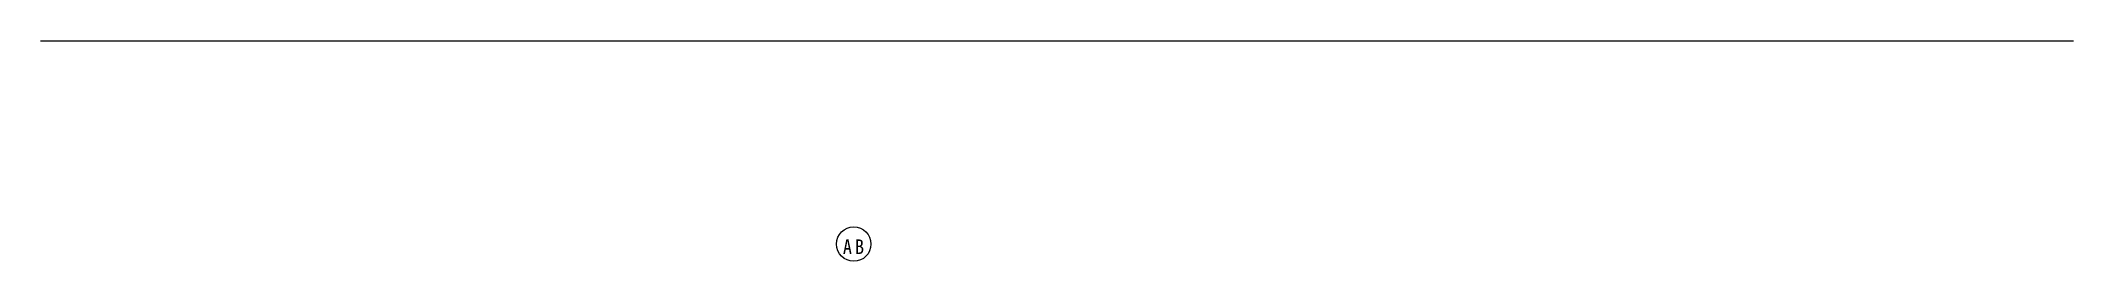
# Model space of a CAD drawing. Units: millimetres at full size, sheet at 1:100. Extents: x -15551 to 15061, y -6811 to -3490.
import ezdxf

# ---------------------------------------------------------------- set-up
doc = ezdxf.new("R2010")
doc.units = ezdxf.units.MM
doc.header["$LTSCALE"] = 100
doc.layers.add('0-0', color=7, linetype='Continuous')
doc.styles.add('ＭＳ ゴシック', font='')
doc.styles.get('ＭＳ ゴシック').set_extended_font_data('MS Gothic')

msp = doc.modelspace()

# ---------------------------------------------------------------- linework, layer by layer
at = {"layer": '0-0'}
msp.add_line((-15551, -3489.8), (15061.2, -3489.8), dxfattribs=at)
at = {"layer": '0-0', "color": 2}
msp.add_circle((-3306.1, -6551), 260, dxfattribs=at)

# ---------------------------------------------------------------- texts
at = {"layer": '0-0', "insert": (-3468.6, -6701), "char_height": 219.9, "attachment_point": 7, "style": 'ＭＳ ゴシック'}
msp.add_mtext('\\T1.36;\\W0.9;AB', dxfattribs=at)

doc.saveas('drawing.dxf')
